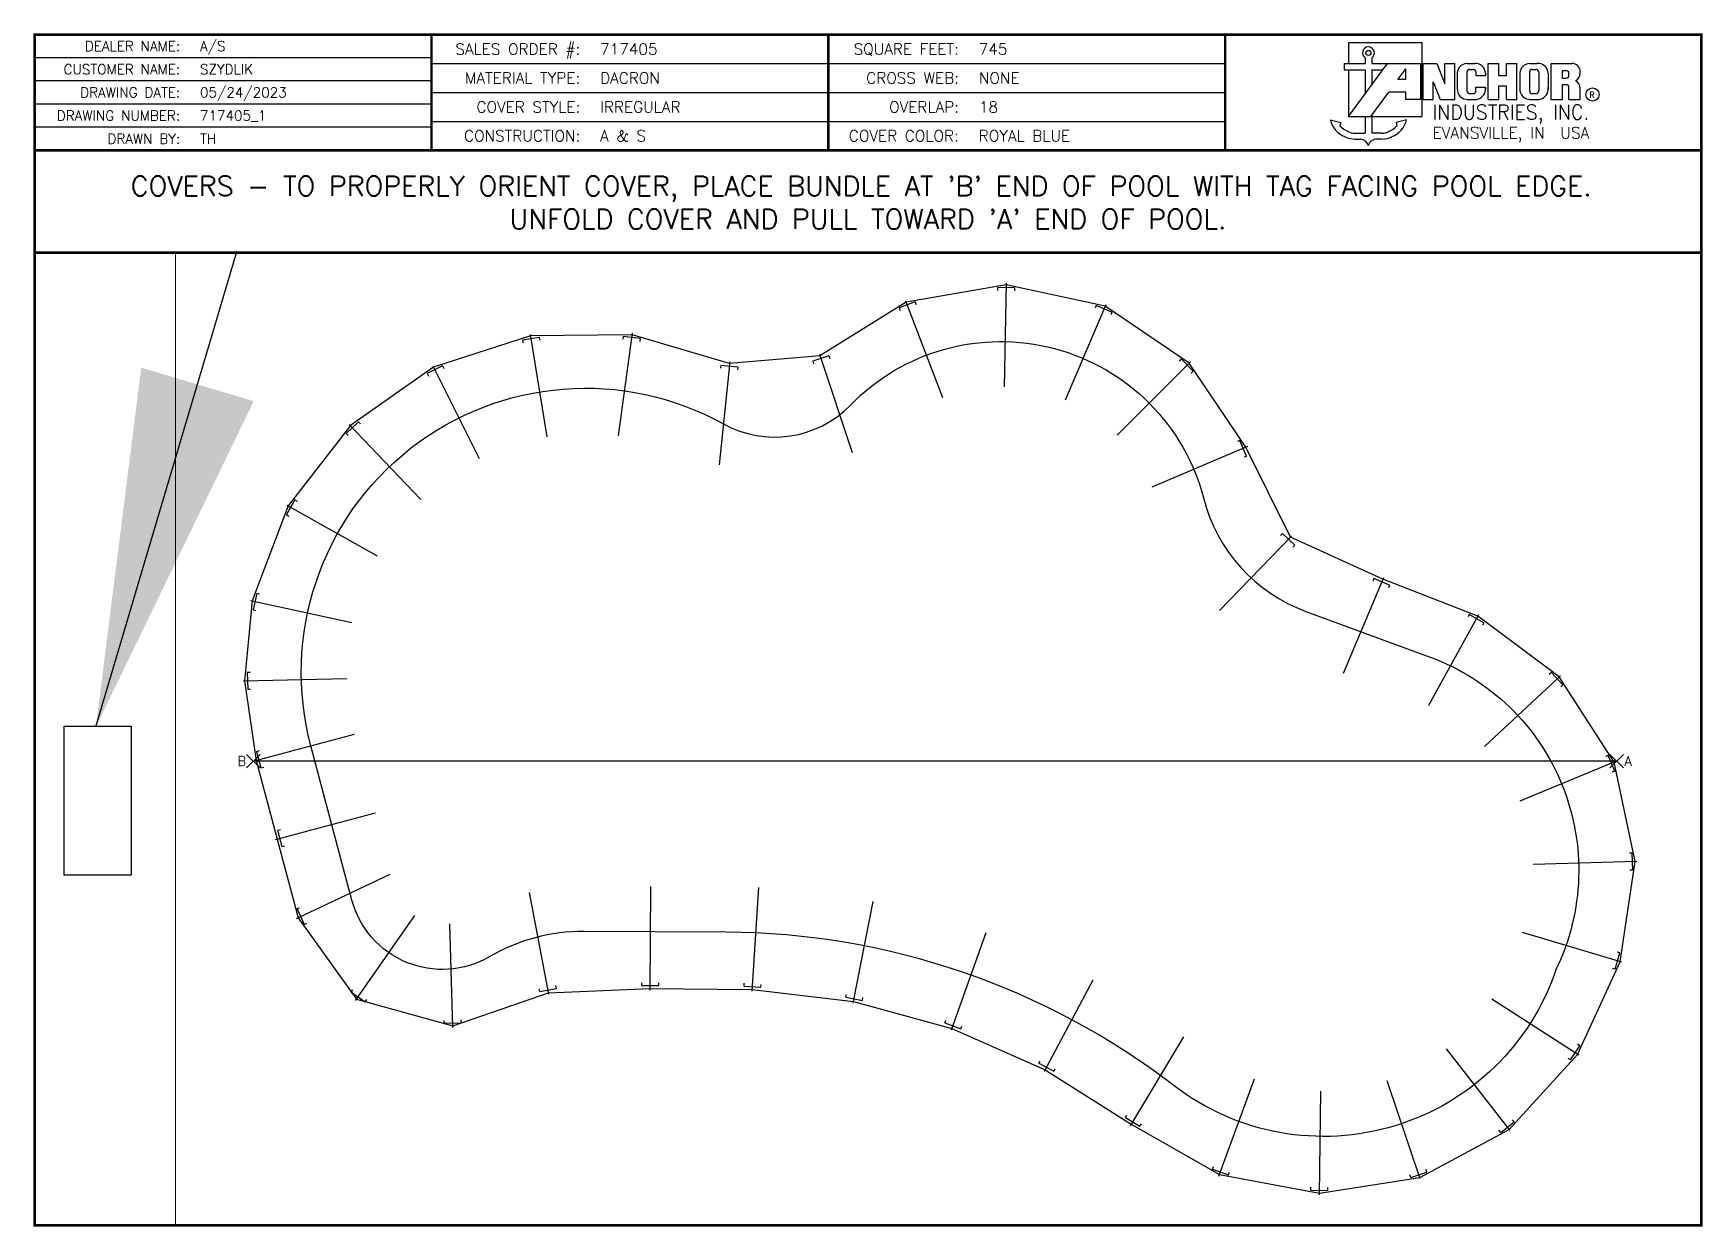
# Paper-space layout 'Customer Drawing' of a CAD drawing. Header units: inches. Extents: x 0 to 126, y 0 to 90.
# The model-space entities are those that its viewports show. They can reach past a viewport. Long polylines and large blocks are cut down to what shows.
import ezdxf
from ezdxf.enums import TextEntityAlignment as Align

# ---------------------------------------------------------------- set-up
doc = ezdxf.new("R2010")
doc.units = ezdxf.units.IN
doc.header["$LTSCALE"] = 12
doc.header["$MEASUREMENT"] = 0
doc.layers.get('0').update_dxf_attribs({"linetype": 'CONTINUOUS'})
doc.layers.get('DEFPOINTS').update_dxf_attribs({"linetype": 'CONTINUOUS'})
for name, color, linetype in [('ALIGNMENT_LINE', 2, 'CONTINUOUS'), ('BORDER', 6, 'CONTINUOUS'), ('COVER_FULLNESS', 3, 'CONTINUOUS'), ('INFORMATION', 2, 'CONTINUOUS'), ('POOL_OUTLINE', 4, 'CONTINUOUS'), ('STRAP_MARK', 40, 'CONTINUOUS')]:
    doc.layers.add(name, color=color, linetype=linetype)
doc.styles.add('DIMENSION', font='ROMANS')
doc.styles.add('RomanS', font='romans.shx', dxfattribs={"width": 0.85})
doc.styles.get("Standard").update_dxf_attribs({"font": 'ROMANS'})
doc.styles.add('TITLEBLOCK1', font='ROMANS')
doc.styles.add('TITLEBLOCK2', font='romans.shx')
doc.dimstyles.get("Standard").update_dxf_attribs({"dimscale": 36, "dimtxt": 0.09375, "dimasz": 0.004, "dimexe": 0.046875, "dimexo": 0.0625, "dimgap": 0.03125, "dimtad": 0, "dimdec": 0, "dimzin": 4, "dimdsep": 46, "dimlunit": 4, "dimtxsty": 'DIMENSION', "dimcen": -0.09375, "dimse1": 1, "dimse2": 1, "dimclrd": 256, "dimclre": 256, "dimclrt": 256, "dimadec": 0, "dimazin": 0, "dimtfac": 1, "dimtdec": 3, "dimtofl": 0, "dimtmove": 2, "dimatfit": 3, "dimfxl": 0, "dimfrac": 2, "dimtolj": 1, "dimtzin": 7, "dimarcsym": 0})

# ---------------------------------------------------------------- blocks, each defined once
blk = doc.blocks.new('DEALER_NAME')
at = {"style": 'TITLEBLOCK1'}
blk.add_text('DEALER NAME:', height=0.75, dxfattribs=at).set_placement((10.94, 0.86), align=Align.MIDDLE_RIGHT)
at = {"style": 'TITLEBLOCK2'}
blk.add_attdef('DEALER_NAME', text='', height=0.75, dxfattribs=at).set_placement((12.44, 0.86), align=Align.MIDDLE_LEFT)
blk = doc.blocks.new('CUSTOMER_NAME')
at = {"style": 'TITLEBLOCK1'}
blk.add_text('CUSTOMER NAME:', height=0.75, dxfattribs=at).set_placement((10.94, 0.86), align=Align.MIDDLE_RIGHT)
at = {"style": 'TITLEBLOCK2'}
blk.add_attdef('CUSTOMER_NAME', text='', height=0.75, dxfattribs=at).set_placement((12.44, 0.86), align=Align.MIDDLE_LEFT)
blk = doc.blocks.new('DRAWING_DATE')
at = {"style": 'TITLEBLOCK1'}
blk.add_text('DRAWING DATE:', height=0.75, dxfattribs=at).set_placement((10.94, 0.86), align=Align.MIDDLE_RIGHT)
at = {"style": 'TITLEBLOCK2'}
blk.add_attdef('DRAWING_DATE', text='', height=0.75, dxfattribs=at).set_placement((12.44, 0.86), align=Align.MIDDLE_LEFT)
blk = doc.blocks.new('DRAWING_NUMBER')
at = {"style": 'TITLEBLOCK1'}
blk.add_text('DRAWING NUMBER:', height=0.75, dxfattribs=at).set_placement((10.94, 0.86), align=Align.MIDDLE_RIGHT)
at = {"style": 'TITLEBLOCK2'}
blk.add_attdef('DRAWING_NUMBER', text='', height=0.75, dxfattribs=at).set_placement((12.44, 0.86), align=Align.MIDDLE_LEFT)
blk = doc.blocks.new('DRAWN_BY')
at = {"style": 'TITLEBLOCK1'}
blk.add_text('DRAWN BY:', height=0.75, dxfattribs=at).set_placement((10.94, 0.86), align=Align.MIDDLE_RIGHT)
at = {"style": 'TITLEBLOCK2'}
blk.add_attdef('DRAWN_BY', text='', height=0.75, dxfattribs=at).set_placement((12.44, 0.86), align=Align.MIDDLE_LEFT)
blk = doc.blocks.new('SALES_ORDER')
at = {"style": 'TITLEBLOCK1'}
blk.add_text('SALES ORDER #:', height=0.8438, dxfattribs=at).set_placement((11.74, 0.86), align=Align.MIDDLE_RIGHT)
at = {"style": 'TITLEBLOCK2'}
blk.add_attdef('SALES_ORDER', text='', height=0.844, dxfattribs=at).set_placement((13.24, 0.86), align=Align.MIDDLE_LEFT)
blk = doc.blocks.new('COLOR')
at = {"style": 'TITLEBLOCK1'}
blk.add_text('COVER COLOR:', height=0.8438, dxfattribs=at).set_placement((11.74, 0.86), align=Align.MIDDLE_RIGHT)
at = {"style": 'TITLEBLOCK2'}
blk.add_attdef('COVER_COLOR', text='', height=0.844, dxfattribs=at).set_placement((13.24, 0.86), align=Align.MIDDLE_LEFT)
blk = doc.blocks.new('SQUARE_FEET')
at = {"style": 'TITLEBLOCK1'}
blk.add_text('SQUARE FEET:', height=0.8438, dxfattribs=at).set_placement((11.74, 0.86), align=Align.MIDDLE_RIGHT)
at = {"style": 'TITLEBLOCK2'}
blk.add_attdef('SQUARE_FEET', text='', height=0.844, dxfattribs=at).set_placement((13.24, 0.86), align=Align.MIDDLE_LEFT)
blk = doc.blocks.new('OVERLAP')
at = {"style": 'TITLEBLOCK1'}
blk.add_text('OVERLAP:', height=0.844, dxfattribs=at).set_placement((11.33, 0.86), align=Align.MIDDLE_RIGHT)
at = {"style": 'TITLEBLOCK2'}
blk.add_attdef('OVERLAP', text='', height=0.844, dxfattribs=at).set_placement((12.83, 0.86), align=Align.MIDDLE_LEFT)
blk = doc.blocks.new('WEB_SPACING')
at = {"style": 'TITLEBLOCK1'}
blk.add_text('CROSS WEB:', height=0.844, dxfattribs=at).set_placement((11.33, 0.86), align=Align.MIDDLE_RIGHT)
at = {"style": 'TITLEBLOCK2'}
blk.add_attdef('CROSS_WEB', text='', height=0.844, dxfattribs=at).set_placement((12.83, 0.86), align=Align.MIDDLE_LEFT)
blk = doc.blocks.new('CONSTRUCT')
at = {"style": 'TITLEBLOCK1'}
blk.add_text('CONSTRUCTION:', height=0.8438, dxfattribs=at).set_placement((11.33, 0.86), align=Align.MIDDLE_RIGHT)
at = {"style": 'TITLEBLOCK2'}
blk.add_attdef('CONSTRUCTION', text='', height=0.844, dxfattribs=at).set_placement((12.83, 0.86), align=Align.MIDDLE_LEFT)
blk = doc.blocks.new('STYLE')
at = {"style": 'TITLEBLOCK1'}
blk.add_text('COVER STYLE:', height=0.8438, dxfattribs=at).set_placement((11.33, 0.86), align=Align.MIDDLE_RIGHT)
at = {"style": 'TITLEBLOCK2'}
blk.add_attdef('COVER_STYLE', text='', height=0.844, dxfattribs=at).set_placement((12.83, 0.86), align=Align.MIDDLE_LEFT)
blk = doc.blocks.new('MATERIAL')
at = {"style": 'TITLEBLOCK1'}
blk.add_text('MATERIAL TYPE:', height=0.8438, dxfattribs=at).set_placement((11.33, 0.86), align=Align.MIDDLE_RIGHT)
at = {"style": 'TITLEBLOCK2'}
blk.add_attdef('MATERIAL_TYPE', text='', height=0.844, dxfattribs=at).set_placement((12.83, 0.86), align=Align.MIDDLE_LEFT)
blk = doc.blocks.new('ANCHOR')
for p, q in [((13.394, 1.776), (13.577, 1.776)), ((13.394, 1.776), (13.394, 1.721)), ((13.433, 1.316), (13.771, 1.776)), ((13.577, 1.824), (13.577, 1.776)), ((13.634, 1.824), (13.634, 1.776)), ((13.634, 1.776), (13.771, 1.776)), ((13.771, 1.776), (14.056, 1.776)), ((14.056, 1.776), (14.056, 1.465)), ((14.08, 1.776), (14.198, 1.776)), ((14.08, 1.465), (14.08, 1.776)), ((14.198, 1.776), (14.266, 1.6)), ((14.266, 1.6), (14.266, 1.776)), ((14.266, 1.776), (14.352, 1.776)), ((14.352, 1.465), (14.352, 1.776)), ((14.457, 1.776), (14.524, 1.776)), ((14.641, 1.465), (14.641, 1.776)), ((14.641, 1.776), (14.735, 1.776)), ((14.735, 1.671), (14.735, 1.776)), ((14.801, 1.776), (14.89, 1.776)), ((14.801, 1.671), (14.801, 1.776)), ((14.89, 1.465), (14.89, 1.776)), ((14.999, 1.776), (15.066, 1.776)), ((15.187, 1.465), (15.187, 1.776)), ((15.187, 1.776), (15.367, 1.776)), ((13.394, 1.721), (13.577, 1.721)), ((13.577, 1.721), (13.577, 1.512)), ((13.634, 1.721), (13.634, 1.589)), ((13.634, 1.721), (13.73, 1.721)), ((13.861, 1.636), (13.93, 1.729)), ((13.93, 1.636), (13.861, 1.636)), ((13.93, 1.636), (13.93, 1.729)), ((14.166, 1.465), (14.166, 1.617)), ((14.166, 1.617), (14.225, 1.465)), ((14.374, 1.691), (14.374, 1.558)), ((14.457, 1.701), (14.457, 1.539)), ((14.481, 1.725), (14.513, 1.725)), ((14.536, 1.701), (14.536, 1.671)), ((14.536, 1.671), (14.619, 1.671)), ((14.619, 1.691), (14.619, 1.671)), ((14.735, 1.671), (14.801, 1.671)), ((14.916, 1.691), (14.916, 1.558)), ((14.999, 1.701), (14.999, 1.539)), ((15.023, 1.725), (15.055, 1.725)), ((15.079, 1.701), (15.079, 1.539)), ((15.162, 1.691), (15.162, 1.55)), ((15.284, 1.648), (15.284, 1.715)), ((15.284, 1.715), (15.317, 1.715)), ((15.284, 1.648), (15.317, 1.648)), ((15.284, 1.465), (15.284, 1.594)), ((15.284, 1.594), (15.317, 1.594)), ((15.34, 1.672), (15.34, 1.691)), ((15.438, 1.691), (15.438, 1.705)), ((13.626, 1.316), (13.782, 1.528)), ((13.93, 1.528), (13.782, 1.528)), ((13.93, 1.465), (13.93, 1.528)), ((14.056, 1.465), (13.93, 1.465)), ((14.08, 1.465), (14.166, 1.465)), ((14.225, 1.465), (14.352, 1.465)), ((14.457, 1.465), (14.524, 1.465)), ((14.469, 1.465), (14.536, 1.465)), ((14.481, 1.515), (14.513, 1.515)), ((14.536, 1.539), (14.536, 1.57)), ((14.536, 1.57), (14.619, 1.57)), ((14.619, 1.55), (14.619, 1.57)), ((14.619, 1.57), (14.619, 1.55)), ((14.641, 1.465), (14.735, 1.465)), ((14.735, 1.465), (14.735, 1.583)), ((14.735, 1.583), (14.801, 1.583)), ((14.801, 1.465), (14.801, 1.583)), ((14.801, 1.465), (14.89, 1.465)), ((14.999, 1.465), (15.066, 1.465)), ((15.012, 1.465), (15.079, 1.465)), ((15.023, 1.515), (15.055, 1.515)), ((15.162, 1.55), (15.162, 1.57)), ((15.187, 1.465), (15.284, 1.465)), ((15.34, 1.465), (15.34, 1.57)), ((15.34, 1.465), (15.438, 1.465)), ((15.438, 1.465), (15.438, 1.561)), ((13.433, 1.316), (13.626, 1.316)), ((13.577, 1.316), (13.577, 1.174)), ((13.634, 1.326), (13.634, 1.174)), ((13.275, 1.288), (13.365, 1.264)), ((13.365, 1.264), (13.358, 1.235)), ((13.488, 1.174), (13.577, 1.174)), ((13.722, 1.174), (13.634, 1.174)), ((13.935, 1.288), (13.845, 1.264)), ((13.845, 1.264), (13.852, 1.235)), ((13.489, 1.121), (13.536, 1.121)), ((13.722, 1.121), (13.679, 1.121))]:
    blk.add_line(p, q)
blk.add_lwpolyline([(13.433, 1.721), (13.433, 1.316), (14.069, 1.316), (14.069, 1.954), (13.433, 1.954), (13.433, 1.776)])
for centre, radius in [((13.605, 1.867), 0.0223), ((15.544, 1.507), 0.0573)]:
    blk.add_circle(centre, radius)
for centre, radius, start, end in [((13.605, 1.867), 0.0514, 303.6907, 236.3094), ((14.463, 1.687), 0.0894, 94.0622, 177.1638), ((14.53, 1.687), 0.0894, 2.8362, 94.0622), ((15.005, 1.687), 0.0894, 94.0622, 177.1638), ((15.072, 1.687), 0.0894, 2.8362, 94.0622), ((15.367, 1.705), 0.0712, 0, 90), ((14.481, 1.701), 0.0237, 90, 180), ((14.513, 1.701), 0.0237, 0, 90), ((15.023, 1.701), 0.0237, 90, 180), ((15.055, 1.701), 0.0237, 0, 90), ((15.317, 1.691), 0.0237, 0, 90), ((15.317, 1.672), 0.0237, 270, 0), ((15.317, 1.57), 0.0237, 0, 90), ((15.367, 1.691), 0.0712, 294.5633, 360), ((15.367, 1.561), 0.0712, 0, 65.4367), ((14.463, 1.554), 0.0894, 177.1638, 274.0622), ((14.481, 1.539), 0.0237, 180, 270), ((14.513, 1.539), 0.0237, 270, 0), ((14.53, 1.554), 0.0894, 274.0622, 357.1638), ((15.005, 1.554), 0.0894, 177.1638, 274.0622), ((15.023, 1.539), 0.0237, 180, 270), ((15.055, 1.539), 0.0237, 270, 0), ((15.072, 1.554), 0.0894, 274.0622, 357.1638), ((13.478, 1.337), 0.209, 193.5417, 248.5031), ((13.509, 1.381), 0.209, 223.9489, 248.5031), ((13.487, 1.302), 0.129, 241.891, 270.4945), ((13.723, 1.302), 0.129, 269.5055, 298.109), ((13.702, 1.381), 0.209, 291.4969, 316.0511), ((13.732, 1.337), 0.209, 291.4969, 346.4583), ((13.487, 1.302), 0.181, 241.891, 270.4945), ((13.534, 1.047), 0.0735, 14.3338, 88.169), ((13.676, 1.047), 0.0735, 88.169, 165.6662), ((13.723, 1.302), 0.181, 269.5055, 298.109)]:
    blk.add_arc(centre, radius, start, end)
at = {"color": 3, "style": 'RomanS'}
blk.add_text('R', height=0.05, dxfattribs=at).set_placement((15.563, 1.479), align=Align.RIGHT)
for s, height, width, p, p2 in [('INDUSTRIES, INC.', 0.125, 0.860154, (14.16, 1.292), (15.517, 1.292)), ('EVANSVILLE, IN  USA', 0.1, 0.842976, (14.16, 1.126), (15.517, 1.126))]:
    blk.add_text(s, height=height, dxfattribs=dict(at, width=width)).set_placement(p, p2, align=Align.FIT)
blk = doc.blocks.new('strap1')
for p, q in [((0, 0.56), (0, -36)), ((3, -1), (-3, -1)), ((-3, -1), (-3, -2)), ((3, -1), (3, -2))]:
    blk.add_line(p, q)
blk = doc.blocks.new('ALIGNL')
for p, q in [((-0.066, -0.066), (0.066, 0.066)), ((-0.066, 0.066), (0.066, -0.066))]:
    blk.add_line(p, q)
blk.add_text('B', height=0.0938).set_placement((-0.113, 0), align=Align.MIDDLE)
blk = doc.blocks.new('ALIGNR')
for p, q in [((-0.066, -0.066), (0.066, 0.066)), ((-0.066, 0.066), (0.066, -0.066))]:
    blk.add_line(p, q)
blk.add_text('A', height=0.0938).set_placement((0.113, 0), align=Align.MIDDLE)

msp = doc.modelspace()

# ---------------------------------------------------------------- linework, layer by layer
at = {"layer": 'ALIGNMENT_LINE'}
msp.add_line((587.01, 298.11), (106.02, 298.11), dxfattribs=at)
at = {"layer": 'COVER_FULLNESS'}
msp.add_lwpolyline([(121.82, 242.8), (142.41, 214.11), (176.45, 204.74), (210.22, 216.39), (246.08, 217.92), (282.07, 217.55), (317.79, 213.29), (352.47, 203.78), (385.37, 189.24), (415.74, 169.98), (446.88, 152.23), (482.12, 145.72), (517.51, 151.25), (549.08, 168.2), (573.24, 194.66), (588.27, 227.28), (593.59, 262.69), (586.1, 297.71), (566.76, 327.84), (538.05, 349.25), (504.49, 362.22), (471.96, 377.07), (456.21, 408.85), (436.21, 438.52), (406.57, 458.56), (371.58, 466.07), (336.33, 459.95), (305.92, 441.1), (274.05, 438.37), (239.65, 448.51), (203.79, 448.06), (169.65, 437.06), (140.28, 416.48), (118.28, 388.15), (105.61, 354.6), (102.97, 326.4), (106.99, 298.37), (114.4, 270.58)], close=True, dxfattribs=at)
at = {"layer": 'POOL_OUTLINE'}
msp.add_lwpolyline([(316.7, 423.68, -0.584952), (441.32, 390.66, 0.246064), (477.31, 350.91), (521.19, 334.76, -0.443006), (565.67, 224.77, -0.515042), (430.88, 183.61, 0.163839), (272.73, 237.78), (222.79, 238.04, 0.133877), (189.26, 229.08, -0.494623), (140.83, 249.08), (126.32, 303.52, -0.661514), (271.85, 417.06, 0.338578)], format="xyb", close=True, dxfattribs=at)

# ---------------------------------------------------------------- block references
at = {"layer": 'ALIGNMENT_LINE', "xscale": 36, "yscale": 36, "zscale": 36}
for name, p in [('ALIGNL', (106.02, 298.11)), ('ALIGNR', (587.01, 298.11))]:
    msp.add_blockref(name, p, dxfattribs=at)
at = {"layer": 'STRAP_MARK'}
for p, rotation in [((371.58, 466.07), 358.8688912187891), ((336.33, 459.95), 20.82351546345662), ((406.57, 458.56), 336.9142669741218), ((203.79, 448.06), 9.294406775408694), ((239.65, 448.51), 352.1463296611708), ((305.92, 441.1), 18.34278260627261), ((169.65, 437.06), 26.44248388964664), ((274.05, 438.37), 354.2285143654294), ((436.21, 438.52), 314.9596427294543), ((140.28, 416.48), 43.59056100388459), ((456.21, 408.85), 293.005018484787), ((118.28, 388.15), 60.73863811812257), ((471.96, 377.07), 315.9149056992939), ((504.49, 362.22), 337.1622133867719), ((105.61, 354.6), 77.88671523236049), ((538.05, 349.25), 331.0791164827822), ((102.97, 326.4), 91.40853618424833), ((566.76, 327.84), 312.9867858320046), ((106.99, 298.37), 104.9303571365581), ((586.1, 297.71), 292.379128671271), ((114.4, 270.58), 104.9303571365587), ((593.59, 262.69), 271.7714715105401), ((121.82, 242.8), 115.3111988844692), ((246.08, 217.92), 179.7015702685237), ((282.07, 217.55), 176.3043461632187), ((210.22, 216.39), 190.7337458673654), ((317.79, 213.29), 168.937963755607), ((142.41, 214.11), 145.141101778996), ((176.45, 204.74), 181.8178361568153), ((352.47, 203.78), 160.4122619436318), ((588.27, 227.28), 253.3606472390709), ((385.37, 189.24), 151.8865601317044), ((573.24, 194.66), 237.2787650916519), ((415.74, 169.98), 148.9697472466216), ((549.08, 168.2), 217.9209972042931), ((446.88, 152.23), 159.8476935422171), ((517.51, 151.25), 198.5632293169268), ((482.12, 145.72), 179.2054614295758)]:
    msp.add_blockref('strap1', p, dxfattribs=dict(at, rotation=rotation))

psp = doc.layouts.new('Customer Drawing')

# ---------------------------------------------------------------- linework, layer by layer
at = {"layer": 'BORDER'}
for p, q in [((30, 88.25), (0, 88.25)), ((30, 87.81), (90, 87.81)), ((30, 86.5), (0, 86.5)), ((30, 84.75), (0, 84.75)), ((30, 85.63), (90, 85.63)), ((30, 83.44), (90, 83.44)), ((30, 83), (0, 83))]:
    psp.add_line(p, q, dxfattribs=at)
at = {"layer": 'BORDER', "const_width": 0.188}
psp.add_lwpolyline([(0, 0), (0, 90), (126, 90), (126, 0)], close=True, dxfattribs=at)
for points in [[(30, 90), (30, 81.25)], [(60, 90), (60, 81.25)], [(90, 81.25), (90, 90)], [(0, 81.25), (126, 81.25)], [(0, 73.52), (126, 73.52)]]:
    psp.add_lwpolyline(points, dxfattribs=at)
at = {"layer": 'BORDER'}
psp.add_lwpolyline([(2.23, 37.72), (7.3, 37.72), (7.3, 26.48), (2.23, 26.48)], close=True, dxfattribs=at)
psp.add_solid([(4.63, 37.68), (4.61, 38.71), (5.24, 38.49), (4.63, 37.68)], dxfattribs=at)

# ---------------------------------------------------------------- block references
at = {"xscale": 8.734209272289647, "yscale": 8.734209272289647, "zscale": 8.734209272289647}
psp.add_blockref('ANCHOR', (-18, 72.31), dxfattribs=at)
at = {"layer": 'INFORMATION'}
for name, p, values in [('DEALER_NAME', (0.06, 88.27), {'DEALER_NAME': 'A/S'}), ('SALES_ORDER', (29.51, 88.05), {'SALES_ORDER': '717405'}), ('SQUARE_FEET', (58.13, 88.05), {'SQUARE_FEET': '745'}), ('CUSTOMER_NAME', (0.06, 86.52), {'CUSTOMER_NAME': 'SZYDLIK'}), ('MATERIAL', (29.92, 85.86), {'MATERIAL_TYPE': 'DACRON'}), ('WEB_SPACING', (58.55, 85.86), {'CROSS_WEB': 'NONE'}), ('DRAWING_DATE', (0.06, 84.77), {'DRAWING_DATE': '05/24/2023'}), ('STYLE', (29.92, 83.67), {'COVER_STYLE': 'IRREGULAR'}), ('OVERLAP', (58.55, 83.67), {'OVERLAP': '18'}), ('DRAWING_NUMBER', (0.06, 83.02), {'DRAWING_NUMBER': '717405_1'}), ('DRAWN_BY', (0.06, 81.27), {'DRAWN_BY': 'TH'}), ('CONSTRUCT', (29.92, 81.49), {'CONSTRUCTION': 'A & S'}), ('COLOR', (58.13, 81.49), {'COVER_COLOR': 'ROYAL BLUE'})]:
    psp.add_blockref(name, p, dxfattribs=at).add_auto_attribs(values)

# ---------------------------------------------------------------- texts
at = {"layer": 'INFORMATION', "insert": (63, 79.31), "char_height": 1.5, "width": 122.718, "attachment_point": 2}
psp.add_mtext("COVERS - TO PROPERLY ORIENT COVER, PLACE BUNDLE AT 'B' END OF POOL WITH TAG FACING POOL EDGE.  UNFOLD COVER AND PULL TOWARD 'A' END OF POOL.", dxfattribs=at)

# ---------------------------------------------------------------- leaders
at = {"layer": 'BORDER'}
psp.add_leader([(4.63, 37.68), (15.27, 73.52)], dimstyle='Standard', override={"dimasz": 0.75, "dimgap": 0.03125, "dimtad": 0}, dxfattribs=at)

# ---------------------------------------------------------------- viewports
at = {"layer": 'DEFPOINTS'}
vp = psp.add_viewport(center=(68.32, 36.76), size=(115.35, 73.5178), view_center_point=(347.71, 305.89), view_height=343.0955, dxfattribs=at)
vp.frozen_layers = ['0', 'BORDER', 'DEFPOINTS', 'INFORMATION']

doc.saveas('drawing.dxf')
